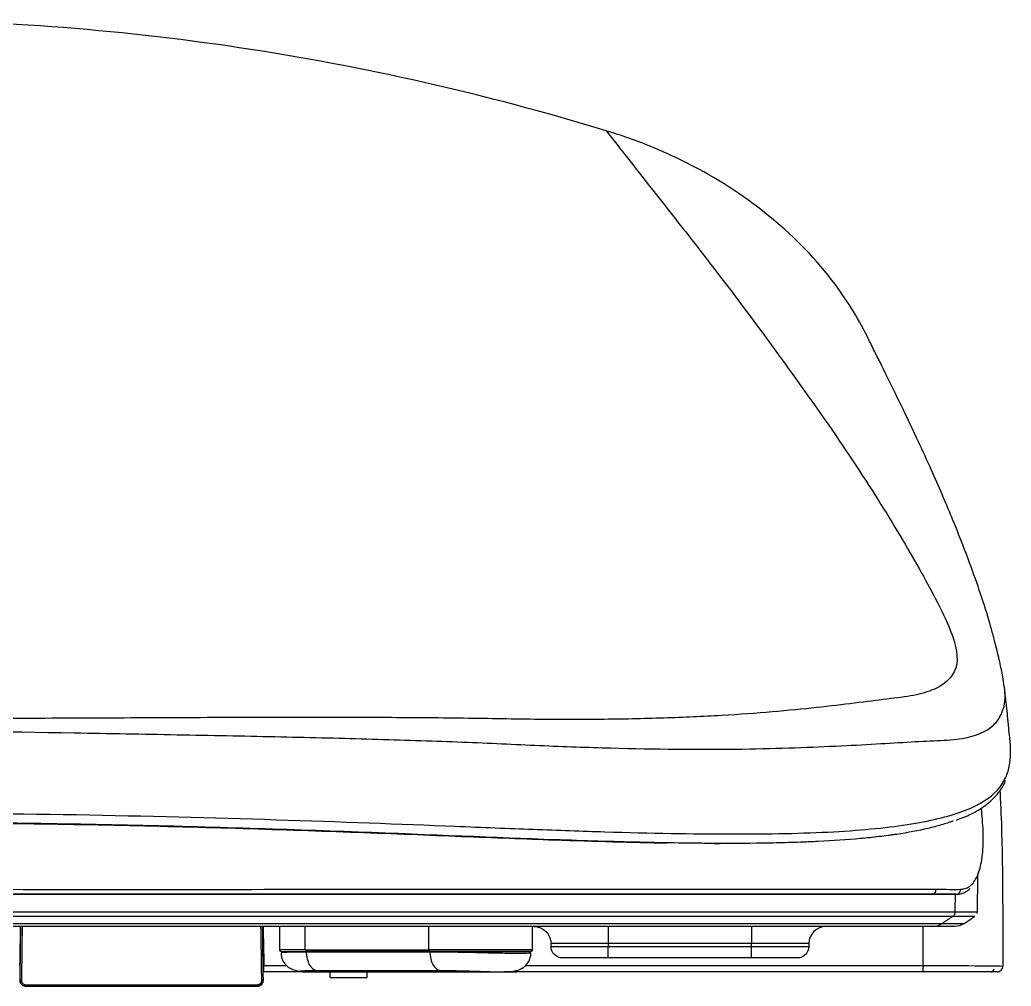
# Model space of a CAD drawing. Header units: millimetres. Extents: x 28 to 3046, y 8 to 3716.
# Drawn here: x 1191.4 to 1364.4, y 510.7 to 679.4 of the extents above; entities that cross this region are included whole.
import ezdxf

# ---------------------------------------------------------------- set-up
doc = ezdxf.new("R2010")
doc.units = ezdxf.units.MM
doc.layers.add('1LINE', color=7, linetype='CONTINUOUS')

msp = doc.modelspace()

# ---------------------------------------------------------------- linework, layer by layer
at = {"layer": '1LINE', "linetype": 'Continuous'}
for p, q in [((1344.45, 537.18), (1344.45, 537.18)), ((1312.54, 535.6), (1312.54, 535.6)), ((1312.78, 535.6), (1312.78, 535.6)), ((1330.73, 535.93), (1330.73, 535.93)), ((1354.65, 523.86), (1354.7, 526.66)), ((1236.74, 521.1), (1236.74, 517.04)), ((1241.24, 517.04), (1241.24, 521.1)), ((1262.8, 517.04), (1262.8, 521.1)), ((1280.9, 517.04), (1280.9, 521.1)), ((1294.12, 521.1), (1294.12, 518.1)), ((1319.12, 521.1), (1319.12, 518.1)), ((1354.55, 521.1), (1350.71, 521.1)), ((1294.12, 518.1), (1284.12, 518.1)), ((1284.12, 517.6), (1284.12, 518.1)), ((1284.12, 517.6), (1294.12, 517.6)), ((1319.12, 518.1), (1294.12, 518.1)), ((1294.12, 518.1), (1294.12, 517.6)), ((1294.12, 515.6), (1294.12, 517.6)), ((1294.12, 517.6), (1319.12, 517.6)), ((1329.12, 518.1), (1319.12, 518.1)), ((1319.12, 517.6), (1319.12, 518.1)), ((1319.12, 515.6), (1319.12, 517.6)), ((1319.12, 517.6), (1329.12, 517.6)), ((1329.12, 518.1), (1329.12, 517.6)), ((1241.24, 517.04), (1236.74, 517.04)), ((1237.04, 516.74), (1241.42, 516.74)), ((1241.24, 517.04), (1262.8, 517.04)), ((1262.98, 516.74), (1241.42, 516.74)), ((1241.42, 516.74), (1241.42, 516.62)), ((1241.42, 516.74), (1262.98, 516.74)), ((1262.98, 516.62), (1241.42, 516.62)), ((1280.9, 517.04), (1262.8, 517.04)), ((1280.6, 516.74), (1262.98, 516.74)), ((1262.98, 516.74), (1262.98, 516.62)), ((1262.98, 516.74), (1280.6, 516.74)), ((1294.12, 515.6), (1286.12, 515.6)), ((1319.12, 515.6), (1294.12, 515.6)), ((1327.12, 515.6), (1319.12, 515.6)), ((1241.82, 513.18), (1275.84, 513.18)), ((1243.23, 513.43), (1264.79, 513.43)), ((1245.56, 512.19), (1245.56, 513.17)), ((1245.56, 512.19), (1252.06, 512.19)), ((1252.06, 512.19), (1252.06, 513.17)), ((1277.8, 513.19), (1275.93, 513.19)), ((1277.8, 513.19), (1275.93, 513.19)), ((1276.03, 513.19), (1278.08, 513.19)), ((1276.58, 513.19), (1277.8, 513.19)), ((1277.67, 513.19), (1276.89, 513.19)), ((1191.47, 511.68), (1191.47, 511.68)), ((1233.87, 511.68), (1233.87, 511.68))]:
    msp.add_line(p, q, dxfattribs=at)
at = {"layer": '1LINE', "linetype": 'Continuous', "extrusion": (0, 0, -1)}
for centre, radius, start, end in [((-1281.12, 518.1), 3, 90, 180), ((-1354.55, 524.1), 3, 238.0591, 270.0011), ((-1286.12, 517.6), 2, 270, 0), ((-1327.12, 517.6), 2, 180, 270)]:
    msp.add_arc(centre, radius, start, end, dxfattribs=at)
at = {"layer": '1LINE', "linetype": 'Continuous'}
for centre, radius, start, end in [((1332.12, 518.1), 3, 90, 180), ((1237.04, 517.04), 0.3, 180, 270), ((1280.6, 517.04), 0.3, 270, 0)]:
    msp.add_arc(centre, radius, start, end, dxfattribs=at)
for centre, major_axis, ratio, start_param, end_param in [((1350.51, 527.51), (0, -0.8), 0.982624, 0, 1.669256), ((1354.78, 527.51), (0, -0.8), 0.9928, 0, 1.667447), ((1241.42, 517.04), (0, 0.3), 0.601815, 1.570796, 3.141593), ((1243.34, 516.62), (0, 3.2), 0.601815, 1.570796, 3.079985), ((1262.98, 517.04), (0, -0.3), 0.601815, 4.712389, 6.283185), ((1264.91, 516.62), (0, -3.2), 0.601815, 4.712389, 6.221577), ((1349.02, 514.17), (0, 1), 0.07448, 3.141593, 4.819141), ((1361.96, 514.17), (0, -1), 0.999408, 0, 1.57155), ((1360.93, 513.69), (0, 0.5), 0.998592, 3.141592, 4.71276), ((1191.7, 511.68), (0.23, -0.003), 0.106352, 1.561131, 3.141593), ((1192.47, 510.9), (0, 0.23), 0.011522, 3.141599, 4.818791), ((1232.87, 510.9), (0, 0.23), 0.027779, 3.141599, 4.818799), ((1233.64, 511.68), (-0.23, -0.003), 0.105855, 3.141593, 4.682973)]:
    msp.add_ellipse(centre, major_axis=major_axis, ratio=ratio, start_param=start_param, end_param=end_param, dxfattribs=at)
for points, degree, knots in [([(1293.77, 660.01), (1272.75, 666.42), (1251.4, 671.27), (1208, 677.78), (1186.09, 679.39), (1164.12, 679.39)], 3, [0, 0, 0, 0, 0.5, 0.5, 1, 1, 1, 1]), ([(1293.77, 660.01), (1296.22, 656.86), (1298.67, 653.75), (1303.64, 647.44), (1306.09, 644.32), (1313.25, 635.12), (1317.75, 629.19), (1325.95, 618.04), (1329.7, 612.79), (1336.52, 602.88), (1339.55, 598.25), (1344.86, 589.7), (1347.14, 585.78), (1351.07, 578.68), (1352.73, 575.52), (1354.85, 570.13), (1355.28, 567.93), (1354.51, 565.41), (1354, 564.69), (1352.71, 563.45), (1351.91, 562.92), (1349.93, 562.05), (1348.76, 561.7), (1346.01, 561.17), (1344.44, 561.01), (1339.3, 560.35), (1335.22, 559.82), (1325.64, 558.79), (1320.16, 558.29), (1310.7, 557.74), (1307.33, 557.59), (1300.26, 557.36), (1296.54, 557.28), (1288.76, 557.21), (1284.68, 557.22), (1276.16, 557.31), (1271.75, 557.41), (1262.48, 557.52), (1257.6, 557.55), (1247.47, 557.59), (1242.2, 557.59), (1231.25, 557.58), (1225.57, 557.56), (1213.81, 557.51), (1207.73, 557.48), (1195.52, 557.43), (1189.34, 557.41), (1176.84, 557.37), (1170.56, 557.36), (1164.12, 557.35)], 3, [0, 0, 0, 0, 0.03125, 0.03125, 0.0625, 0.0625, 0.125, 0.125, 0.1875, 0.1875, 0.25, 0.25, 0.3125, 0.3125, 0.375, 0.375, 0.4375, 0.4375, 0.46875, 0.46875, 0.5, 0.5, 0.53125, 0.53125, 0.5625, 0.5625, 0.625, 0.625, 0.6875, 0.6875, 0.71875, 0.71875, 0.75, 0.75, 0.78125, 0.78125, 0.8125, 0.8125, 0.84375, 0.84375, 0.875, 0.875, 0.90625, 0.90625, 0.9375, 0.9375, 0.96875, 0.96875, 1, 1, 1, 1]), ([(1339.57, 623.52), (1337.97, 626.9), (1336, 630.12), (1330.53, 637.45), (1326.76, 641.33), (1318.43, 648.23), (1313.82, 651.26), (1306.59, 655.06), (1304.11, 656.22), (1299.02, 658.29), (1296.38, 659.22), (1293.77, 660.01)], 3, [0, 0, 0, 0, 0.195291, 0.195291, 0.463527, 0.463527, 0.731764, 0.731764, 0.865882, 0.865882, 1, 1, 1, 1]), ([(1363.21, 563.01), (1363.14, 563.56), (1362.93, 564.95), (1362.41, 567.4), (1361.63, 570.63), (1360.53, 574.7), (1358.97, 579.59), (1356.91, 585.36), (1354.27, 592.13), (1350.73, 600.4), (1346.17, 610.25), (1342.31, 618.04), (1339.95, 622.78), (1339.57, 623.53)], 3, [0, 0, 0, 0, 0.046254, 0.11392, 0.193833, 0.286093, 0.390816, 0.487722, 0.593904, 0.710145, 0.837455, 0.974241, 1, 1, 1, 1]), ([(1164.12, 555.56), (1176.58, 555.32), (1188.87, 555.1), (1206.96, 554.79), (1212.98, 554.69), (1224.71, 554.47), (1230.41, 554.36), (1241.46, 554.12), (1246.8, 553.99), (1257.12, 553.7), (1262.12, 553.55), (1271.63, 553.19), (1276.14, 552.97), (1284.84, 552.58), (1289.03, 552.42), (1301.07, 552.07), (1308.44, 551.99), (1321.76, 552.11), (1327.62, 552.31), (1337.94, 552.78), (1342.4, 553.07), (1348.15, 553.39), (1349.91, 553.48), (1353.12, 553.61), (1354.59, 553.73), (1358.37, 554.35), (1360.14, 555.1), (1361.89, 556.8), (1362.33, 557.45), (1362.97, 558.71), (1363.16, 559.35), (1363.38, 560.78), (1363.38, 561.58), (1363.29, 562.43)], 3, [0, 0, 0, 0, 0.094713, 0.094713, 0.142069, 0.142069, 0.189425, 0.189425, 0.236782, 0.236782, 0.284138, 0.284138, 0.331495, 0.331495, 0.378851, 0.378851, 0.473564, 0.473564, 0.568276, 0.568276, 0.662989, 0.662989, 0.710346, 0.710346, 0.757702, 0.757702, 0.852415, 0.852415, 0.899771, 0.899771, 0.947127, 0.947127, 1, 1, 1, 1]), ([(1363.58, 547.38), (1363.87, 548.08), (1364.07, 548.82), (1364.42, 551.14), (1364.34, 552.83), (1364.11, 554.68)], 3, [0, 0, 0, 0, 0.332523, 0.332523, 1, 1, 1, 1]), ([(1164.12, 540.94), (1176.63, 540.94), (1189.12, 540.83), (1213.47, 540.4), (1225.1, 540.09), (1247.28, 539.39), (1257.84, 538.98), (1272.17, 538.4), (1276.69, 538.22), (1285.38, 537.9), (1289.54, 537.75), (1301.53, 537.39), (1308.83, 537.25), (1322.13, 537.23), (1328.15, 537.35), (1338.69, 537.93), (1343.18, 538.38), (1350.82, 539.62), (1353.98, 540.42), (1358.94, 542.38), (1360.76, 543.55), (1362.7, 545.67), (1363.22, 546.5), (1363.58, 547.38)], 3, [0, 0, 0, 0, 0.104646, 0.104646, 0.209293, 0.209293, 0.313939, 0.313939, 0.366262, 0.366262, 0.418585, 0.418585, 0.523232, 0.523232, 0.627878, 0.627878, 0.732524, 0.732524, 0.837171, 0.837171, 0.941817, 0.941817, 1, 1, 1, 1]), ([(1354.88, 539.68), (1355.78, 540), (1357.68, 540.78), (1360.08, 542.23), (1362.03, 544.11), (1363.1, 545.61), (1363.4, 546.51), (1363.45, 546.65)], 3, [0, 0, 0, 0, 0.197235, 0.451901, 0.70612, 0.954279, 1, 1, 1, 1]), ([(1362.45, 544.78), (1362.52, 543.46), (1362.59, 542.13), (1363, 531.96), (1362.92, 523.06), (1362.96, 514.17)], 3, [0, 0, 0, 0, 0.130448, 0.130448, 1, 1, 1, 1]), ([(1355.57, 527.58), (1355.84, 527.61), (1356.38, 527.65), (1357.12, 528.03), (1357.79, 528.64), (1358.54, 529.79), (1359.25, 531.89), (1359.62, 535.32), (1359.51, 538.81), (1359.3, 541), (1359.23, 541.6)], 3, [0, 0, 0, 0, 0.09131, 0.184609, 0.280066, 0.377887, 0.556538, 0.755689, 0.935602, 1, 1, 1, 1]), ([(1312.78, 535.6), (1312.55, 535.6), (1312.26, 535.6), (1311.74, 535.6), (1311.47, 535.6), (1310.68, 535.61), (1310.15, 535.61), (1308.55, 535.63), (1307.46, 535.64), (1304.15, 535.69), (1301.88, 535.74), (1294.87, 535.9), (1289.92, 536.05), (1274.41, 536.6), (1263.24, 537.09), (1237.65, 538.04), (1223.43, 538.49), (1194.32, 539.11), (1179.4, 539.29), (1164.12, 539.29)], 3, [0, 0, 0, 0, 0.007813, 0.007813, 0.015625, 0.015625, 0.03125, 0.03125, 0.0625, 0.0625, 0.125, 0.125, 0.25, 0.25, 0.5, 0.5, 0.75, 0.75, 1, 1, 1, 1]), ([(1164.12, 539.25), (1171.74, 539.25), (1179.34, 539.21), (1194.43, 539.04), (1201.92, 538.92), (1223.71, 538.45), (1237.48, 538.01), (1256.68, 537.3), (1262.76, 537.06), (1274.2, 536.6), (1279.58, 536.39), (1291.74, 535.97), (1298.28, 535.79), (1304.36, 535.68)], 3, [0, 0, 0, 0, 0.135762, 0.135762, 0.271524, 0.271524, 0.543048, 0.543048, 0.67881, 0.67881, 0.814572, 0.814572, 1, 1, 1, 1]), ([(1354.3, 539.5), (1354.25, 539.48), (1354.14, 539.44), (1353.97, 539.39), (1353.89, 539.36), (1353.64, 539.27), (1353.47, 539.21), (1352.95, 539.04), (1352.59, 538.93), (1351.48, 538.6), (1350.7, 538.4), (1348.23, 537.82), (1346.43, 537.48), (1344.45, 537.18)], 3, [0, 0, 0, 0, 0.03125, 0.03125, 0.0625, 0.0625, 0.125, 0.125, 0.25, 0.25, 0.5, 0.5, 1, 1, 1, 1]), ([(1344.45, 537.18), (1344.18, 537.14), (1343.96, 537.11), (1343.46, 537.04), (1343.21, 537), (1342.45, 536.9), (1341.93, 536.84), (1340.34, 536.65), (1339.24, 536.53), (1335.81, 536.22), (1333.36, 536.05), (1330.73, 535.93)], 3, [0, 0, 0, 0, 0.0625, 0.0625, 0.125, 0.125, 0.25, 0.25, 0.5, 0.5, 1, 1, 1, 1]), ([(1330.73, 535.93), (1330.44, 535.91), (1330.07, 535.89), (1329.4, 535.86), (1329.06, 535.85), (1328.03, 535.81), (1327.34, 535.78), (1325.23, 535.72), (1323.77, 535.68), (1319.29, 535.6), (1316.12, 535.58), (1312.78, 535.6)], 3, [0, 0, 0, 0, 0.0625, 0.0625, 0.125, 0.125, 0.25, 0.25, 0.5, 0.5, 1, 1, 1, 1]), ([(1164.12, 527.59), (1189.07, 527.58), (1214.03, 527.56), (1247.14, 527.59), (1257.36, 527.61), (1275.85, 527.62), (1284.18, 527.62), (1299.32, 527.61), (1306.19, 527.61), (1318.78, 527.59), (1324.44, 527.59), (1339.43, 527.59), (1346.77, 527.59), (1351.29, 527.59)], 3, [0, 0, 0, 0, 0.25, 0.25, 0.375, 0.375, 0.5, 0.5, 0.625, 0.625, 0.75, 0.75, 1, 1, 1, 1]), ([(1354.93, 526.72), (1355.2, 526.73), (1355.66, 526.79), (1356.21, 527), (1356.62, 527.22), (1356.94, 527.45), (1357.15, 527.61), (1357.25, 527.72), (1357.26, 527.73)], 3, [0, 0, 0, 0, 0.331599, 0.566696, 0.714076, 0.848277, 0.989227, 1, 1, 1, 1]), ([(1350.51, 526.71), (1343.63, 526.71), (1328.42, 526.71), (1320.89, 526.71), (1311.41, 526.71), (1301.52, 526.71), (1290.81, 526.71), (1278.67, 526.71), (1265.66, 526.71), (1258.51, 526.71), (1251.08, 526.71), (1243.6, 526.71), (1235.34, 526.71), (1227.18, 526.71), (1218.49, 526.71), (1209.77, 526.71), (1200.76, 526.71), (1182.7, 526.71), (1164.12, 526.71)], 2, [0, 0, 0, 0.25, 0.25, 0.375, 0.375, 0.5, 0.5, 0.625, 0.625, 0.6875, 0.6875, 0.75, 0.75, 0.8125, 0.8125, 0.875, 0.875, 1, 1, 1]), ([(1354.7, 526.66), (1354.7, 526.66), (1354.7, 526.66), (1354.29, 526.66), (1353.86, 526.66), (1352.95, 526.66), (1352.45, 526.66), (1351.37, 526.66), (1350.78, 526.66), (1349.5, 526.66), (1348.81, 526.66), (1347.32, 526.66), (1346.52, 526.66), (1344.83, 526.66), (1343.94, 526.66), (1341.1, 526.66), (1339, 526.66), (1334.41, 526.66), (1331.91, 526.66), (1326.49, 526.66), (1323.58, 526.66), (1319.68, 526.66), (1318.88, 526.66), (1317.27, 526.66), (1316.45, 526.66), (1313.97, 526.66), (1312.27, 526.66), (1308.78, 526.66), (1306.99, 526.66), (1303.33, 526.66), (1301.45, 526.66), (1295.7, 526.66), (1291.67, 526.66), (1285.27, 526.66), (1283.08, 526.66), (1279.68, 526.66), (1278.54, 526.66), (1276.2, 526.66), (1275.02, 526.66), (1269.05, 526.66), (1264.04, 526.66), (1256.13, 526.66), (1253.43, 526.66), (1249.26, 526.66), (1247.86, 526.66), (1245, 526.66), (1243.56, 526.66), (1240.63, 526.66), (1239.14, 526.66), (1236.89, 526.66), (1236.13, 526.66), (1234.61, 526.66), (1233.85, 526.66), (1230.03, 526.66), (1226.93, 526.66), (1220.67, 526.66), (1217.51, 526.66), (1211.12, 526.66), (1207.89, 526.66), (1201.36, 526.66), (1198.06, 526.66), (1193.05, 526.66), (1191.38, 526.66), (1188.85, 526.66), (1188.01, 526.66), (1186.31, 526.66), (1185.46, 526.66), (1181.21, 526.66), (1177.81, 526.66), (1170.97, 526.66), (1167.55, 526.66), (1164.12, 526.66)], 3, [0, 0, 0, 0, 0.000002, 0.000002, 0.031252, 0.031252, 0.062502, 0.062502, 0.093752, 0.093752, 0.125002, 0.125002, 0.156252, 0.156252, 0.187502, 0.187502, 0.250002, 0.250002, 0.312502, 0.312502, 0.375001, 0.375001, 0.390626, 0.390626, 0.406251, 0.406251, 0.437501, 0.437501, 0.468751, 0.468751, 0.500001, 0.500001, 0.562501, 0.562501, 0.593751, 0.593751, 0.609376, 0.609376, 0.625001, 0.625001, 0.687501, 0.687501, 0.718751, 0.718751, 0.734376, 0.734376, 0.750001, 0.750001, 0.765626, 0.765626, 0.773438, 0.773438, 0.781251, 0.781251, 0.8125, 0.8125, 0.84375, 0.84375, 0.875, 0.875, 0.90625, 0.90625, 0.921875, 0.921875, 0.929688, 0.929688, 0.9375, 0.9375, 0.96875, 0.96875, 1, 1, 1, 1]), ([(1164.12, 523.65), (1170.9, 523.65), (1177.64, 523.65), (1191.05, 523.65), (1197.71, 523.65), (1217.29, 523.65), (1229.9, 523.65), (1253.28, 523.65), (1263.9, 523.65), (1282.91, 523.65), (1291.4, 523.65), (1314.52, 523.65), (1327.12, 523.65), (1341.12, 523.65), (1344.97, 523.65), (1351, 523.66), (1353.02, 523.66), (1354.64, 523.65)], 3, [0, 0, 0, 0, 0.0625, 0.0625, 0.125, 0.125, 0.25, 0.25, 0.375, 0.375, 0.5, 0.5, 0.75, 0.75, 0.875, 0.875, 1, 1, 1, 1]), ([(1354.2, 522.84), (1352.58, 522.84), (1350.56, 522.84), (1344.55, 522.84), (1340.71, 522.84), (1326.74, 522.84), (1314.18, 522.84), (1291.11, 522.84), (1282.64, 522.84), (1263.68, 522.84), (1253.09, 522.84), (1229.77, 522.84), (1217.18, 522.84), (1197.65, 522.84), (1190.99, 522.84), (1177.62, 522.84), (1170.89, 522.84), (1164.12, 522.84)], 3, [0, 0, 0, 0, 0.125, 0.125, 0.25, 0.25, 0.5, 0.5, 0.625, 0.625, 0.75, 0.75, 0.875, 0.875, 0.9375, 0.9375, 1, 1, 1, 1]), ([(1164.12, 521.6), (1177.55, 521.6), (1190.85, 521.6), (1216.74, 521.6), (1229.23, 521.6), (1252.27, 521.6), (1262.73, 521.6), (1281.54, 521.6), (1289.89, 521.6), (1312.73, 521.6), (1325.17, 521.6), (1338.99, 521.6), (1342.79, 521.6), (1348.75, 521.6), (1350.74, 521.6), (1352.35, 521.6)], 3, [0, 0, 0, 0, 0.125, 0.125, 0.25, 0.25, 0.375, 0.375, 0.5, 0.5, 0.75, 0.75, 0.875, 0.875, 1, 1, 1, 1]), ([(1350.71, 521.1), (1349.11, 521.1), (1347.13, 521.1), (1341.23, 521.1), (1337.47, 521.1), (1323.78, 521.1), (1311.45, 521.1), (1288.83, 521.1), (1280.56, 521.1), (1261.93, 521.1), (1251.57, 521.1), (1228.73, 521.1), (1216.35, 521.1), (1190.65, 521.1), (1177.45, 521.1), (1164.12, 521.1)], 3, [0, 0, 0, 0, 0.125, 0.125, 0.25, 0.25, 0.5, 0.5, 0.625, 0.625, 0.75, 0.75, 0.875, 0.875, 1, 1, 1, 1]), ([(1233.64, 511.7), (1233.64, 511.86), (1233.64, 512.01), (1233.63, 512.77), (1233.62, 513.38), (1233.58, 516.36), (1233.54, 518.73), (1233.51, 521.1)], 3, [0, 0, 0, 0, 0.048655, 0.048655, 0.243277, 0.243277, 1, 1, 1, 1]), ([(1241.42, 516.62), (1239.09, 516.62), (1237.55, 516.56), (1237.07, 516.49), (1237.04, 516.48), (1237.04, 516.47)], 3, [0, 0, 0, 0, 0.849436, 0.849436, 1, 1, 1, 1]), ([(1237.04, 516.47), (1237.04, 516.22), (1237.1, 515.72), (1237.36, 515.02), (1237.78, 514.41), (1238.58, 513.73), (1239.91, 513.27), (1241.13, 513.15), (1241.82, 513.18)], 3, [0, 0, 0, 0, 0.090866, 0.191672, 0.303451, 0.425874, 0.697991, 1, 1, 1, 1]), ([(1280.6, 516.47), (1280.6, 516.45), (1280.48, 516.43), (1279.89, 516.39), (1279.25, 516.38), (1277.53, 516.38), (1276.43, 516.39), (1273.95, 516.44), (1272.58, 516.47), (1268.27, 516.56), (1265.31, 516.62), (1262.98, 516.62)], 3, [0, 0, 0, 0, 0.113884, 0.113884, 0.291107, 0.291107, 0.46833, 0.46833, 0.645554, 0.645554, 1, 1, 1, 1]), ([(1275.84, 513.18), (1276.45, 513.14), (1277.57, 513.24), (1278.87, 513.61), (1279.72, 514.26), (1280.21, 514.88), (1280.53, 515.64), (1280.6, 516.18), (1280.6, 516.47)], 3, [0, 0, 0, 0, 0.286367, 0.547766, 0.670516, 0.787289, 0.897273, 1, 1, 1, 1]), ([(1234.03, 513.17), (1234.03, 513.17), (1234.03, 513.19), (1234.03, 513.26), (1234.03, 513.32), (1234.03, 513.46), (1234.03, 513.54), (1234.02, 513.73), (1234.02, 513.84), (1234.02, 514.02), (1234.02, 514.08), (1234.01, 514.19), (1234.01, 514.23), (1234.01, 514.27)], 3, [0, 0, 0, 0, 0.200918, 0.200918, 0.402594, 0.402594, 0.604303, 0.604303, 0.80599, 0.80599, 0.926627, 0.926627, 1, 1, 1, 1]), ([(1349.09, 514.28), (1352.95, 514.27), (1356.6, 514.26), (1361.69, 514.22), (1363.1, 514.2), (1362.96, 514.17)], 3, [0, 0, 0, 0, 0.5, 0.5, 1, 1, 1, 1]), ([(1241.82, 513.18), (1241.82, 513.18), (1241.82, 513.18), (1241.18, 513.18), (1240.71, 513.19), (1240.17, 513.24), (1240.1, 513.27), (1240.49, 513.37), (1241.57, 513.43), (1243.23, 513.43)], 3, [0, 0, 0, 0, 0.001186, 0.001186, 0.25089, 0.25089, 0.500593, 0.500593, 1, 1, 1, 1]), ([(1264.79, 513.43), (1266.44, 513.43), (1268.55, 513.37), (1271.64, 513.27), (1272.63, 513.24), (1274.42, 513.19), (1275.21, 513.18), (1275.84, 513.18), (1275.84, 513.18), (1275.84, 513.18)], 3, [0, 0, 0, 0, 0.499407, 0.499407, 0.74911, 0.74911, 0.998814, 0.998814, 1, 1, 1, 1]), ([(1361.96, 513.17), (1362.09, 513.17), (1360.78, 513.17), (1356.03, 513.17), (1352.62, 513.17), (1349.02, 513.17)], 3, [0, 0, 0, 0, 0.5, 0.5, 1, 1, 1, 1]), ([(1360.93, 513.19), (1360.93, 513.19), (1360.92, 513.19), (1360.9, 513.19), (1360.88, 513.19), (1360.82, 513.19), (1360.78, 513.19), (1360.7, 513.19), (1360.64, 513.19), (1360.54, 513.19), (1360.48, 513.19), (1360.43, 513.19)], 3, [0, 0, 0, 0, 0.168521, 0.168521, 0.376391, 0.376391, 0.58426, 0.58426, 0.79213, 0.79213, 1, 1, 1, 1]), ([(1360.93, 513.19), (1360.99, 513.19), (1361.09, 513.2), (1361.2, 513.26), (1361.28, 513.33), (1361.35, 513.41), (1361.41, 513.53), (1361.43, 513.62), (1361.43, 513.69)], 3, [0, 0, 0, 0, 0.239831, 0.368788, 0.500281, 0.631714, 0.760484, 1, 1, 1, 1]), ([(1192.47, 510.67), (1192.36, 510.67), (1192.24, 510.69), (1192.03, 510.76), (1191.93, 510.82), (1191.76, 510.95), (1191.68, 511.04), (1191.56, 511.23), (1191.52, 511.33), (1191.48, 511.52), (1191.47, 511.6), (1191.47, 511.68)], 3, [0, 0, 0, 0, 0.211649, 0.211649, 0.423206, 0.423206, 0.635001, 0.635001, 0.847721, 0.847721, 1, 1, 1, 1]), ([(1191.47, 511.68), (1191.47, 511.6), (1191.48, 511.52), (1191.52, 511.33), (1191.56, 511.23), (1191.68, 511.04), (1191.76, 510.95), (1191.93, 510.82), (1192.03, 510.76), (1192.24, 510.69), (1192.36, 510.67), (1192.47, 510.67)], 3, [0, 0, 0, 0, 0.152278, 0.152278, 0.364998, 0.364998, 0.576794, 0.576794, 0.78835, 0.78835, 1, 1, 1, 1]), ([(1191.7, 511.7), (1191.7, 511.64), (1191.71, 511.58), (1191.74, 511.44), (1191.78, 511.35), (1191.87, 511.21), (1191.93, 511.14), (1192.06, 511.04), (1192.14, 510.99), (1192.3, 510.94), (1192.39, 510.92), (1192.47, 510.92)], 3, [0, 0, 0, 0, 0.152455, 0.152455, 0.365327, 0.365327, 0.577126, 0.577126, 0.78855, 0.78855, 1, 1, 1, 1]), ([(1192.47, 510.92), (1192.63, 510.92), (1192.78, 510.92), (1193.55, 510.92), (1194.16, 510.92), (1197.22, 510.92), (1199.68, 510.92), (1212.38, 510.92), (1222.63, 510.92), (1232.87, 510.92)], 3, [0, 0, 0, 0, 0.011383, 0.011383, 0.056917, 0.056917, 0.239051, 0.239051, 1, 1, 1, 1]), ([(1192.47, 510.67), (1198.59, 510.67), (1204.71, 510.67), (1214.5, 510.67), (1218.17, 510.67), (1225.52, 510.67), (1229.19, 510.67), (1232.87, 510.67)], 3, [0, 0, 0, 0, 0.454361, 0.454361, 0.72718, 0.72718, 1, 1, 1, 1]), ([(1232.87, 510.92), (1232.93, 510.92), (1232.99, 510.93), (1233.13, 510.96), (1233.21, 511), (1233.36, 511.09), (1233.43, 511.15), (1233.53, 511.29), (1233.57, 511.36), (1233.63, 511.53), (1233.64, 511.62), (1233.64, 511.7)], 3, [0, 0, 0, 0, 0.142375, 0.142375, 0.356041, 0.356041, 0.570617, 0.570617, 0.785312, 0.785312, 1, 1, 1, 1]), ([(1233.87, 511.68), (1233.87, 511.57), (1233.85, 511.46), (1233.78, 511.24), (1233.72, 511.14), (1233.58, 510.96), (1233.5, 510.89), (1233.31, 510.76), (1233.2, 510.72), (1233.02, 510.68), (1232.94, 510.67), (1232.87, 510.67)], 3, [0, 0, 0, 0, 0.214529, 0.214529, 0.429085, 0.429085, 0.643639, 0.643639, 0.857447, 0.857447, 1, 1, 1, 1]), ([(1232.87, 510.67), (1232.94, 510.67), (1233.02, 510.68), (1233.2, 510.72), (1233.31, 510.76), (1233.5, 510.89), (1233.58, 510.96), (1233.72, 511.14), (1233.78, 511.24), (1233.85, 511.46), (1233.87, 511.57), (1233.87, 511.68)], 3, [0, 0, 0, 0, 0.142553, 0.142553, 0.356361, 0.356361, 0.570915, 0.570915, 0.785471, 0.785471, 1, 1, 1, 1])]:
    msp.add_open_spline(points, degree=degree, knots=knots, dxfattribs=at)
for points, degree in [([(1364.09, 554.75), (1363.71, 559.02), (1363.23, 562.97)], 2), ([(1312.54, 535.6), (1312.72, 535.6), (1312.9, 535.6), (1313.07, 535.59)], 3), ([(1312.91, 535.59), (1313.03, 535.59)], 1), ([(1313.03, 535.59), (1313.61, 535.59)], 1), ([(1358.52, 523.65), (1358.58, 527.09), (1358.64, 530.53)], 2), ([(1354.78, 526.71), (1353.63, 526.71), (1352.31, 526.71), (1350.51, 526.71)], 3), ([(1351.29, 527.59), (1353.09, 527.58), (1354.42, 527.57), (1355.57, 527.58)], 3), ([(1352.35, 521.6), (1354.2, 522.84)], 1), ([(1354.64, 523.65), (1354.64, 523.33), (1354.47, 523.02), (1354.2, 522.84)], 3), ([(1358.07, 522.84), (1358.06, 522.84), (1356.5, 522.84), (1354.2, 522.84)], 3), ([(1354.64, 523.65), (1354.65, 523.86)], 1), ([(1354.64, 523.65), (1356.95, 523.66), (1358.51, 523.66), (1358.51, 523.66)], 3), ([(1356.2, 521.6), (1357.14, 522.22), (1358.09, 522.85)], 2), ([(1358.46, 523.34), (1358.53, 523.46), (1358.5, 523.63)], 2), ([(1191.51, 521.11), (1191.47, 518.83), (1191.43, 516.55), (1191.39, 514.27)], 3), ([(1191.47, 511.68), (1191.51, 514.82), (1191.56, 517.97), (1191.6, 521.11)], 3), ([(1191.83, 521.1), (1191.79, 517.97), (1191.75, 514.84), (1191.7, 511.7)], 3), ([(1233.73, 521.11), (1233.78, 517.97), (1233.82, 514.82), (1233.87, 511.68)], 3), ([(1233.89, 521.11), (1233.93, 518.83), (1233.97, 516.55), (1234.01, 514.27)], 3), ([(1349.09, 514.28), (1349.08, 516.55), (1349.07, 518.83), (1349.06, 521.11)], 3), ([(1350.71, 521.1), (1351.29, 521.1), (1351.87, 521.28), (1352.35, 521.6)], 3), ([(1352.35, 521.6), (1354.64, 521.6), (1356.21, 521.6), (1356.21, 521.6)], 3), ([(1234.01, 514.27), (1235.34, 514.27), (1236.67, 514.27), (1238, 514.27)], 3), ([(1279.69, 514.27), (1302.84, 514.27), (1325.98, 514.27), (1349.09, 514.28)], 3), ([(1241.45, 513.17), (1238.98, 513.17), (1236.51, 513.17), (1234.03, 513.17)], 3), ([(1349.02, 513.17), (1324.77, 513.17), (1300.5, 513.17), (1276.22, 513.17)], 3), ([(1232.87, 510.67), (1219.4, 510.67), (1205.94, 510.67), (1192.47, 510.67)], 3)]:
    msp.add_open_spline(points, degree=degree, dxfattribs=at)

doc.saveas('drawing.dxf')
